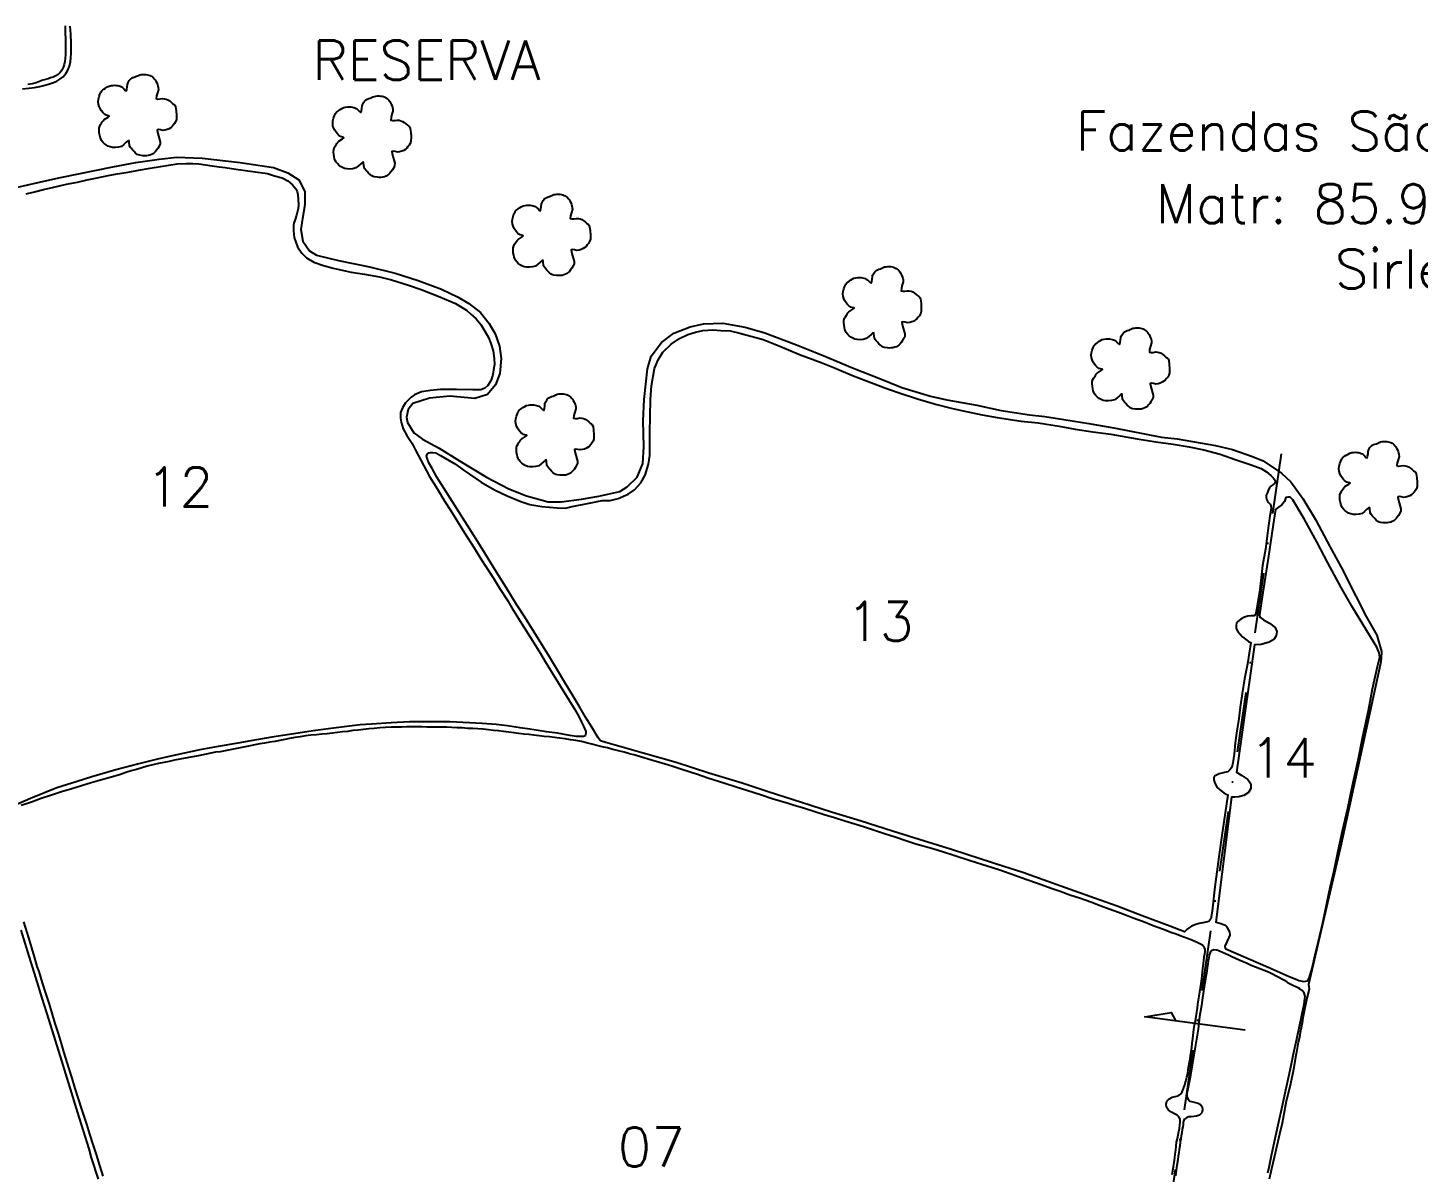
# Model space of a CAD drawing. Header units: inches. Extents: x 738061 to 743311, y 7815268 to 7822693.
# Drawn here: x 740673 to 741828, y 7817642 to 7818593 of the extents above; entities that cross this region are included whole.
import ezdxf

# ---------------------------------------------------------------- set-up
doc = ezdxf.new("R2010")
doc.units = ezdxf.units.IN
doc.header["$MEASUREMENT"] = 0
doc.linetypes.add('CONTINUO', pattern=[0])
doc.linetypes.add('DASHDOT', pattern=[1, 0.5, -0.25, 0, -0.25])
doc.layers.add('0114000126', color=1, linetype='Continuous', lineweight=25)
for name, color, linetype in [('0114000126005', 5, 'CONTINUO'), ('0114000126007', 5, 'CONTINUO'), ('0114000126010', 5, 'CONTINUO'), ('0114000126012', 5, 'CONTINUO'), ('0114000126013', 5, 'CONTINUO'), ('0114000126014', 5, 'CONTINUO'), ('H-ÁRVORE', 94, 'Continuous'), ('REDE_DE_LUZ', 6, 'DASHDOT'), ('TEXTO', 7, 'Continuous')]:
    doc.layers.add(name, color=color, linetype=linetype)
doc.styles.add('Simplex', font='simplex.shx')

# ---------------------------------------------------------------- blocks, each defined once
blk = doc.blocks.new('mato')
at = {"layer": 'H-ÁRVORE', "linetype": 'CONTINUO'}
blk.add_lwpolyline([(734601.62, 7824194.74), (734600.84, 7824194.07), (734599.99, 7824193.3), (734599.06, 7824192.59), (734597.97, 7824192.29), (734596.87, 7824192.17), (734595.81, 7824192.21), (734594.94, 7824192.4), (734594.17, 7824192.71), (734593.49, 7824193.11), (734592.85, 7824193.6), (734592.3, 7824194.14), (734591.84, 7824194.73), (734591.53, 7824195.29), (734591.31, 7824195.9), (734591.17, 7824196.58), (734591.02, 7824197.49), (734590.95, 7824198.42), (734590.98, 7824199.32), (734591.21, 7824199.97), (734591.52, 7824200.54), (734591.87, 7824201.04), (734592.13, 7824201.49), (734592.43, 7824201.91), (734592.8, 7824202.32), (734594.2, 7824203.22), (734594.68, 7824203.59), (734594.47, 7824203.74), (734593.48, 7824203.97), (734593.1, 7824204.2), (734592.71, 7824204.51), (734592.31, 7824204.94), (734591.81, 7824205.57), (734591.33, 7824206.31), (734590.93, 7824207.12), (734590.71, 7824207.95), (734590.63, 7824208.82), (734590.68, 7824209.71), (734590.93, 7824210.69), (734591.28, 7824211.61), (734591.68, 7824212.41), (734591.98, 7824212.83), (734592.32, 7824213.13), (734592.72, 7824213.38), (734593.3, 7824213.8), (734593.95, 7824214.2), (734594.63, 7824214.55), (734595.32, 7824214.72), (734595.99, 7824214.8), (734596.64, 7824214.81), (734597.22, 7824214.79), (734597.75, 7824214.71), (734598.24, 7824214.59), (734598.68, 7824214.44), (734599.1, 7824214.25), (734599.51, 7824214), (734600.02, 7824213.45), (734600.49, 7824212.98), (734600.9, 7824212.76), (734601.1, 7824213.4), (734601.23, 7824214.25), (734601.32, 7824215.13), (734601.41, 7824215.51), (734601.52, 7824215.81), (734601.95, 7824216.53), (734602.3, 7824216.98), (734602.71, 7824217.39), (734603.2, 7824217.62), (734603.72, 7824217.8), (734604.26, 7824217.96), (734605.25, 7824218.43), (734605.76, 7824218.63), (734606.32, 7824218.73), (734606.89, 7824218.78), (734607.46, 7824218.78), (734608.02, 7824218.75), (734608.55, 7824218.68), (734609.07, 7824218.55), (734609.54, 7824218.37), (734609.97, 7824218.14), (734610.37, 7824217.86), (734610.72, 7824217.57), (734611.04, 7824217.22), (734611.34, 7824216.82), (734611.65, 7824216.31), (734611.94, 7824215.75), (734612.19, 7824215.14), (734612.38, 7824214.61), (734612.5, 7824214), (734612.52, 7824213.28), (734612.18, 7824212.1), (734611.87, 7824210.94), (734611.75, 7824209.96), (734612.35, 7824209.79), (734613.17, 7824209.85), (734614.07, 7824210), (734614.74, 7824209.92), (734615.38, 7824209.78), (734616, 7824209.54), (734616.65, 7824209.1), (734617.26, 7824208.61), (734617.81, 7824208.1), (734618.23, 7824207.87), (734618.56, 7824207.53), (734618.81, 7824206.95), (734619.02, 7824205.52), (734619.12, 7824203.92), (734619.09, 7824202.38), (734618.82, 7824201.51), (734618.43, 7824200.85), (734617.97, 7824200.34), (734617.54, 7824199.8), (734617.05, 7824199.35), (734616.48, 7824198.97), (734615.74, 7824198.68), (734614.94, 7824198.47), (734614.14, 7824198.35), (734613.28, 7824198.58), (734612.56, 7824198.7), (734612.08, 7824198.53), (734612.33, 7824197.26), (734613.18, 7824194.26), (734613.15, 7824193.5), (734612.97, 7824192.92), (734612.32, 7824191.83), (734611.9, 7824191.24), (734611.44, 7824190.71), (734611.03, 7824190.28), (734610.58, 7824189.92), (734610.08, 7824189.63), (734609.48, 7824189.4), (734608.82, 7824189.24), (734608.15, 7824189.15), (734607.49, 7824189.14), (734606.85, 7824189.18), (734605.74, 7824189.33), (734605.27, 7824189.45), (734604.81, 7824189.67), (734604.24, 7824190.15), (734603.69, 7824190.7), (734603.16, 7824191.29), (734602.72, 7824191.75), (734602.34, 7824192.22), (734602.04, 7824192.75), (734601.87, 7824194.32), (734601.7, 7824194.96)], dxfattribs=at)

msp = doc.modelspace()

# ---------------------------------------------------------------- linework, layer by layer
at = {"layer": '0114000126'}
for points in [[(740669.1, 7818541.8), (740674.1, 7818542.4), (740678.8, 7818543), (740683.3, 7818543.8), (740687.7, 7818544.9), (740691.5, 7818546.1), (740694.6, 7818547.2), (740697.4, 7818548.4), (740700.1, 7818550), (740702.7, 7818552), (740704.9, 7818554.5), (740706.5, 7818557.5), (740708, 7818560.8), (740708.8, 7818564.4), (740709.2, 7818567.9), (740709.4, 7818571.2), (740709.4, 7818574.4), (740709.5, 7818577.3), (740709.5, 7818580), (740709.4, 7818582.4), (740709.2, 7818584.8), (740709.1, 7818587.4), (740708.9, 7818590.6), (740708.6, 7818593.9)], [(740650.5, 7818456.8), (740686.6, 7818465.1), (740700.4, 7818468.2), (740744.1, 7818477.2), (740763.1, 7818480.7), (740782.5, 7818483.5), (740797.2, 7818485.1), (740818.1, 7818484.4), (740849.8, 7818480.6), (740877.5, 7818476.6), (740889.3, 7818472.2), (740898.3, 7818466.2), (740903.4, 7818456.6), (740903.5, 7818445.7), (740901.6, 7818434.1), (740900, 7818425), (740901.7, 7818415.4), (740907.3, 7818407.3), (740913.1, 7818403.9), (740931.5, 7818399.3), (740957.2, 7818394.1), (740978.3, 7818388.7), (740997.5, 7818382.6), (741017, 7818375.5), (741030.7, 7818368.8), (741039.6, 7818363.5), (741049.2, 7818356.2), (741056.5, 7818347.1), (741061.4, 7818338.4), (741065.1, 7818328.3), (741066.4, 7818317.9), (741065.3, 7818305.6), (741061.8, 7818296.1), (741055.2, 7818288.1), (741044.7, 7818284.7), (741023.9, 7818286.7), (741006.9, 7818285), (740993.2, 7818280.7), (740989.2, 7818275.7), (740987.9, 7818269.1), (740988.6, 7818264.8), (740993.8, 7818256.1), (741001.2, 7818250.9), (741014.9, 7818243.4), (741031.9, 7818232.9), (741054.3, 7818219.3), (741072.8, 7818209.7), (741087.4, 7818203.8), (741105.6, 7818199), (741116.2, 7818198.8), (741133.3, 7818201.1), (741147.7, 7818203.6), (741165, 7818207.6), (741171, 7818211.3), (741179.5, 7818219.3), (741184.1, 7818230.7), (741185, 7818244.6), (741184.4, 7818266.2), (741185.1, 7818283.9), (741188.1, 7818309.5), (741190.9, 7818320), (741199.7, 7818331.3), (741209.9, 7818339.1), (741223.4, 7818344.3), (741234.6, 7818346.7), (741250.6, 7818347.2), (741269, 7818344.1), (741285.3, 7818339.4), (741311.6, 7818329.2), (741333.9, 7818320.4), (741358.1, 7818310.2), (741380.2, 7818301.6), (741399.1, 7818294), (741423, 7818286.7), (741436.5, 7818283.6), (741461.6, 7818279.3), (741481.6, 7818274.8), (741505.1, 7818271.2), (741517.8, 7818269.7), (741533.7, 7818267.2), (741554.6, 7818263.9), (741575.2, 7818260.4), (741614.7, 7818252.6), (741627.8, 7818251.3), (741659.6, 7818245.7), (741673.9, 7818242.4), (741690.3, 7818236.7), (741699.3, 7818232.9), (741714.4, 7818222.7), (741722.3, 7818215.5), (741732.1, 7818201.7), (741742.8, 7818184.3), (741754.9, 7818161.2), (741763.9, 7818144.6), (741776.3, 7818120.5), (741784.7, 7818103.6), (741793.7, 7818088.3), (741797.6, 7818074.6), (741797.1, 7818068.8), (741796.7, 7818064.7), (741763.9, 7817914.7), (741737, 7817798.1), (741737.4, 7817794.2), (741735.6, 7817786.6), (741734.7, 7817782.7), (741733.9, 7817778.6), (741733, 7817774.4), (741732.2, 7817770.3), (741731.5, 7817766.2), (741730.8, 7817762.2), (741730.1, 7817758.2), (741729.3, 7817754.3), (741728.4, 7817750.3), (741726.9, 7817741.9), (741726.2, 7817737.7), (741724.8, 7817729.2), (741723.9, 7817724.7), (741721.9, 7817715.5), (741720.7, 7817710.8), (741718.4, 7817701.2), (741716.6, 7817692), (741714.9, 7817683), (741712.8, 7817673.7), (741710.6, 7817664.2), (741708.5, 7817654.3), (741706.3, 7817644.9), (741704.3, 7817636.3)]]:
    msp.add_lwpolyline(points, dxfattribs=at)
at = {"layer": '0114000126005', "color": 5, "linetype": 'ByBlock'}
msp.add_lwpolyline([(740732.1, 7817636.4), (740726.4, 7817654.2), (740724.2, 7817661.7), (740715, 7817691.4), (740708.6, 7817712.4), (740707.2, 7817716.8), (740701.6, 7817734.8), (740691.2, 7817768.4), (740685.4, 7817786.6), (740679.9, 7817803.9), (740673.4, 7817825.2), (740667.8, 7817843.2)], dxfattribs=at)
at = {"layer": '0114000126007', "color": 5, "linetype": 'ByBlock'}
for points in [[(741623.7, 7817640.4), (741624.9, 7817646.7), (741625.7, 7817652.2), (741625.9, 7817654.5), (741626.3, 7817657.3), (741626.6, 7817660.4), (741627, 7817663.7), (741627.4, 7817667.1), (741628, 7817670.3), (741628.7, 7817673.3), (741629.2, 7817676.1), (741629.7, 7817678.6), (741630.1, 7817681.2), (741630.3, 7817683.8), (741630.2, 7817686.3), (741629.2, 7817688.3), (741627.7, 7817689.7), (741625.5, 7817690.8), (741623, 7817692.1), (741620.6, 7817693.8), (741619.1, 7817696.1), (741618.7, 7817698.6), (741619.3, 7817701.1), (741621.1, 7817703.2), (741623.6, 7817704.4), (741626.2, 7817705.1), (741628.6, 7817705.7), (741630.6, 7817707), (741632.1, 7817709), (741633.2, 7817711.6), (741634.3, 7817714.8), (741635.1, 7817717.7), (741635.9, 7817721), (741636.6, 7817724.3), (741637.1, 7817727.6), (741637.6, 7817730.6), (741638.1, 7817733.5), (741638.6, 7817736.2), (741639, 7817739.1), (741639.5, 7817742.2), (741639.9, 7817745.7), (741640.4, 7817749.3), (741640.8, 7817753.1), (741641.8, 7817760.6), (741642.2, 7817764.3), (741643, 7817767.9), (741643.6, 7817771.4), (741644.2, 7817775), (741644.6, 7817778.4), (741645.1, 7817781.7), (741645.5, 7817785), (741646.1, 7817788.4), (741646.6, 7817791.9), (741647.1, 7817795.3), (741647.7, 7817798.8), (741648.3, 7817802.9), (741649.2, 7817811.2), (741649.9, 7817818.1), (741650.3, 7817821), (741650.7, 7817823.5), (741651, 7817825.5), (741651, 7817827.1), (741650.6, 7817828.5), (741649.8, 7817829.6), (741648.8, 7817830.7), (741647.3, 7817831.7), (741645, 7817832.7), (741639.4, 7817835.1), (741636.5, 7817836.2), (741633.5, 7817837.5), (741630.3, 7817838.6), (741626.9, 7817839.8), (741623.4, 7817841), (741615.7, 7817843.9), (741608, 7817846.9), (741599.8, 7817850), (741591.3, 7817853.3), (741587.2, 7817854.8), (741579.1, 7817857.8), (741571.4, 7817860.6), (741564, 7817863.3), (741556, 7817866.4), (741547.6, 7817869.4), (741538.8, 7817872.4), (741530.6, 7817875.2), (741523.1, 7817877.8), (741511.9, 7817882), (741503, 7817885.1), (741489.2, 7817889.9), (741479.6, 7817893.2), (741470.1, 7817896.4), (741455.9, 7817900.9), (741442.3, 7817905.2), (741433.8, 7817907.9), (741425, 7817910.7), (741410.9, 7817914.7), (741402.4, 7817917.5), (741393.6, 7817920.4), (741384.9, 7817923.2), (741376.5, 7817925.9), (741368.2, 7817928.6), (741360.1, 7817931.2), (741351.8, 7817933.8), (741343.4, 7817936.4), (741334.7, 7817939.1), (741326.2, 7817941.8), (741317.5, 7817944.4), (741309, 7817947.1), (741304.8, 7817948.4), (741291.6, 7817952.4), (741282.7, 7817955.2), (741270.4, 7817959.2), (741261.6, 7817962), (741252.2, 7817964.9), (741238.1, 7817969.5), (741229.4, 7817972.4), (741216.6, 7817976.7), (741208.2, 7817979.4), (741199.9, 7817981.9), (741191.2, 7817984.5), (741182.1, 7817987.1), (741177.6, 7817988.4), (741173.1, 7817989.7), (741168.5, 7817990.9), (741163.9, 7817992.2), (741159.3, 7817993.3), (741154.7, 7817994.5), (741150.3, 7817995.5), (741145.9, 7817996.5), (741141.7, 7817997.6), (741137.4, 7817998.7), (741133.1, 7817999.8), (741128.6, 7818000.6), (741124, 7818001.4), (741119.5, 7818002.1), (741115, 7818002.7), (741110.7, 7818003.2), (741106.5, 7818003.7), (741102.2, 7818004.1), (741097.9, 7818004.6), (741093.6, 7818005.1), (741089.4, 7818005.6), (741085.2, 7818006.1), (741081, 7818006.6), (741076.9, 7818007.2), (741072.7, 7818007.7), (741068.5, 7818008.2), (741064.3, 7818008.7), (741060.1, 7818009.1), (741055.9, 7818009.6), (741051.5, 7818010), (741047.2, 7818010.3), (741043, 7818010.6), (741038.6, 7818010.8), (741034.2, 7818011.1), (741029.9, 7818011.3), (741025.6, 7818011.5), (741021.4, 7818011.7), (741017.3, 7818011.8), (741013.2, 7818011.9), (741009.1, 7818011.9), (741004.8, 7818011.9), (741000.5, 7818012), (740996.2, 7818012), (740992, 7818012), (740987.9, 7818012), (740983.9, 7818011.9), (740979.7, 7818011.8), (740975.1, 7818011.7), (740970.4, 7818011.4), (740965.7, 7818011.1), (740961.1, 7818010.7), (740956.6, 7818010.3), (740952, 7818009.8), (740947.7, 7818009.3), (740943.4, 7818008.9), (740939.1, 7818008.3), (740934.8, 7818007.8), (740930.6, 7818007.3), (740926.3, 7818006.8), (740921.9, 7818006.3), (740917.5, 7818005.9), (740913, 7818005.4), (740908.5, 7818005.1), (740904.1, 7818004.5), (740899.6, 7818003.8), (740895.2, 7818003.1), (740890.8, 7818002.3), (740886.7, 7818001.5), (740882.7, 7818000.8), (740878.5, 7818000), (740874.3, 7817999.3), (740870, 7817998.6), (740866, 7817997.9), (740861.9, 7817997.1), (740857.9, 7817996.4), (740853.8, 7817995.5), (740849.7, 7817994.6), (740845.5, 7817993.7), (740841.3, 7817992.9), (740837.2, 7817992.2), (740833.2, 7817991.4), (740829.3, 7817990.9), (740825.4, 7817990.1), (740821.5, 7817989.4), (740817.6, 7817988.6), (740813.4, 7817987.8), (740808.7, 7817986.9), (740804.1, 7817986), (740795.1, 7817984.3), (740790.7, 7817983.4), (740786.3, 7817982.5), (740781.8, 7817981.6), (740777.2, 7817980.5), (740772.6, 7817979.3), (740768.1, 7817978), (740763.6, 7817976.7), (740759.1, 7817975.5), (740754.7, 7817974.1), (740750.3, 7817972.6), (740741.8, 7817970), (740733.8, 7817967.8), (740725.9, 7817965.6), (740718, 7817963.2), (740709.8, 7817960.7), (740701.3, 7817958.1), (740693, 7817955.4), (740684.6, 7817952.6), (740676.4, 7817949.5), (740667.9, 7817946.7)], [(740669.8, 7817850), (740673.9, 7817836.8), (740676.4, 7817828.5), (740678.7, 7817821), (740681, 7817813.1), (740682.4, 7817808.8), (740685.4, 7817799.6), (740688.2, 7817790.8), (740690.7, 7817782.6), (740693.2, 7817774.3), (740695.9, 7817765.7), (740698.5, 7817757.3), (740701, 7817749.2), (740703.4, 7817741.2), (740707.1, 7817729), (740709.8, 7817720.2), (740712.4, 7817711.6), (740715.1, 7817703.2), (740718, 7817694.5), (740722, 7817682), (740724.7, 7817673.8), (740727.4, 7817665.2), (740730.3, 7817656.1), (740731.7, 7817651.5), (740735.7, 7817638.8)], [(741703.2, 7817641.8), (741704.2, 7817646.4), (741706.1, 7817656.1), (741707.4, 7817661.4), (741709.8, 7817672.6), (741712.3, 7817683.9), (741714.8, 7817695), (741717, 7817705.4), (741718.1, 7817710.5), (741720.4, 7817720.6), (741722.6, 7817730.7), (741724.5, 7817740.6), (741726.7, 7817750.6), (741728.9, 7817760.7), (741730.8, 7817769.8), (741731.7, 7817774), (741732.5, 7817777.9), (741733.3, 7817781.6), (741733.7, 7817784.3), (741733.9, 7817786.4), (741734, 7817788.2), (741733.4, 7817791.2), (741731.6, 7817793), (741729.8, 7817794.6), (741728.4, 7817795.2), (741726.4, 7817796.2), (741724.3, 7817797.1), (741722.2, 7817798.1), (741720.1, 7817799.3), (741718.9, 7817800.3), (741717, 7817801.3), (741714.7, 7817802.6), (741712.8, 7817803.5), (741710, 7817805.1), (741707, 7817806.7), (741703.6, 7817808.2), (741700.1, 7817809.6), (741696.5, 7817811), (741692.8, 7817812.5), (741689.3, 7817813.9), (741685.9, 7817815.4), (741682.6, 7817817), (741679.3, 7817818.4), (741676.2, 7817819.8), (741673.2, 7817821.1), (741670.5, 7817822.4), (741668, 7817823.6), (741665.5, 7817824.7), (741663.1, 7817825.8), (741660.7, 7817826.7), (741658.2, 7817826.9), (741656.4, 7817826.1), (741655.3, 7817824.6), (741655.3, 7817824.6), (741654.4, 7817822.4), (741654.1, 7817820.3), (741653.6, 7817817.7), (741653.2, 7817814.9), (741652.8, 7817812), (741652.4, 7817809.2), (741651.9, 7817806.2), (741650.9, 7817799.7), (741649, 7817787), (741648, 7817780.7), (741646.5, 7817771.4), (741645.2, 7817761.1), (741643.5, 7817750.9), (741642.5, 7817744.4), (741641.5, 7817737.7), (741640.9, 7817734.3), (741638.6, 7817721.2), (741638.1, 7817718.4), (741637.6, 7817715.7), (741636.9, 7817712.9), (741636.3, 7817710.1), (741635.8, 7817707.5), (741635.8, 7817705.1), (741636.7, 7817703), (741638.4, 7817701.3), (741640.7, 7817700.5), (741643, 7817700), (741645.2, 7817699.4), (741647.3, 7817698.3), (741648.7, 7817696.5), (741649, 7817694), (741648.2, 7817691.5), (741646.3, 7817689.7), (741643.9, 7817688.7), (741641.6, 7817688.4), (741639.5, 7817688.3), (741637.6, 7817688.2), (741635.9, 7817687.7), (741634.7, 7817686.9), (741634, 7817686.3), (741633.4, 7817685.3), (741632.9, 7817683.8), (741632.7, 7817681.9), (741632.5, 7817680), (741632.1, 7817677.8), (741631.6, 7817675), (741631.2, 7817672.3), (741630.8, 7817669.9), (741630.4, 7817667.2), (741630, 7817664.2), (741629.5, 7817661.1), (741629.1, 7817658.3), (741628.6, 7817655.4), (741628.3, 7817652.5), (741627.4, 7817646), (741626.4, 7817639.2)]]:
    msp.add_lwpolyline(points, dxfattribs=at)
at = {"layer": '0114000126010'}
msp.add_lwpolyline([(740704.3, 7818594.3), (740704.4, 7818591), (740704.4, 7818587.6), (740704.6, 7818583.9), (740704.8, 7818580.3), (740704.8, 7818577.4), (740704.8, 7818575.1), (740704.7, 7818572.8), (740704.6, 7818570.2), (740704.4, 7818567.4), (740704, 7818564.5), (740703.6, 7818562), (740702.8, 7818559.7), (740701.7, 7818557.4), (740700.2, 7818555.4), (740698.5, 7818553.9), (740696.6, 7818552.7), (740694.3, 7818551.7), (740692.2, 7818550.9), (740690.4, 7818550.3), (740688.4, 7818549.7), (740685.9, 7818549), (740683.1, 7818548.1), (740680.2, 7818547), (740677, 7818546.1), (740673.3, 7818545.4)], dxfattribs=at)
at = {"layer": '0114000126012'}
msp.add_lwpolyline([(740672.1, 7818454.7), (740679, 7818456.3), (740686.4, 7818458.2), (740694.9, 7818460.3), (740705.6, 7818462.7), (740714.6, 7818464.5), (740722.8, 7818466.4), (740731, 7818468), (740740.2, 7818470), (740747.7, 7818471.2), (740756.7, 7818472.7), (740765.3, 7818474.4), (740774.9, 7818476), (740783.6, 7818477.5), (740790.6, 7818478.6), (740797.4, 7818479.5), (740804.8, 7818480), (740810.5, 7818479.9), (740815.4, 7818479.5), (740826.4, 7818478), (740832.2, 7818477.2), (740837.4, 7818476.6), (740846.2, 7818475.2), (740852.3, 7818474.3), (740862.2, 7818472.9), (740872.5, 7818471.5), (740878.3, 7818469.7), (740884.5, 7818468.1), (740889.4, 7818465.5), (740893.2, 7818462.2), (740896, 7818458.9), (740897.1, 7818456.6), (740897.7, 7818454), (740898, 7818450.4), (740898.2, 7818445.7), (740897.8, 7818442.6), (740896.4, 7818437), (740895.3, 7818433.3), (740894.3, 7818430.3), (740894.1, 7818428.4), (740894, 7818424.1), (740894.7, 7818418.3), (740897.4, 7818410.7), (740900.8, 7818405.5), (740904.7, 7818401.6), (740910.9, 7818397.9), (740918.8, 7818395.1), (740926.9, 7818393.1), (740941.8, 7818389.7), (740953.1, 7818388), (740965.4, 7818385.7), (740975.5, 7818383.3), (740989.5, 7818378.9), (741000, 7818375.2), (741015.5, 7818369.2), (741028.4, 7818363.7), (741037.7, 7818358), (741041.4, 7818354.8), (741045.7, 7818350.8), (741049.7, 7818346.1), (741052.9, 7818340.6), (741055.9, 7818335.4), (741057.9, 7818330.5), (741059.7, 7818324.2), (741060.7, 7818317.9), (741060.9, 7818313), (741060.2, 7818308.5), (741059.6, 7818304.6), (741058.2, 7818300), (741055.3, 7818295.4), (741052.8, 7818293.3), (741049.5, 7818292), (741043, 7818292), (741029.5, 7818292.3), (741016, 7818292.2), (741007.9, 7818291.5), (741000.4, 7818290.4), (740994.6, 7818287.8), (740991.6, 7818285.8), (740987, 7818281.1), (740984.4, 7818277.1), (740982.9, 7818273.1), (740983, 7818268.4), (740983.4, 7818265.2), (740985.2, 7818259.6), (740988, 7818254), (740992.5, 7818247.4), (740995, 7818242.3), (741007, 7818219.9), (741013.5, 7818209.4), (741019.8, 7818199.2), (741024.4, 7818191.9), (741028.1, 7818186.1), (741036, 7818173.1), (741044, 7818160.8), (741049.7, 7818151.7), (741054.3, 7818144.5), (741060.1, 7818135.5), (741065.1, 7818127.1), (741071.9, 7818116.7), (741075.4, 7818111), (741083.7, 7818097.5), (741090.8, 7818086.3), (741099, 7818072.9), (741103.1, 7818066.3), (741117.8, 7818042.6), (741127.7, 7818026.4), (741130.9, 7818020.7), (741133, 7818016.6), (741134.8, 7818012.7), (741136.7, 7818008.3), (741136.9, 7818006.7), (741136.2, 7818004.7), (741134.8, 7818004.1), (741129, 7818003.9), (741123.6, 7818004.9), (741113.2, 7818006.7), (741104.1, 7818008), (741090.4, 7818010.2), (741082.2, 7818011.3), (741071.8, 7818012.9), (741062.3, 7818014), (741050.8, 7818014.9), (741040.1, 7818015.4), (741023.8, 7818016.2), (741008.3, 7818016.3), (740990.4, 7818016.2), (740975, 7818015.5), (740958.9, 7818014.4), (740949.4, 7818013.6), (740927.1, 7818010.9), (740910.3, 7818008.8), (740890.6, 7818005.8), (740876, 7818003.4), (740858.6, 7818000.5), (740847.7, 7817998.6), (740831.4, 7817995.8), (740816.2, 7817992.9), (740803.5, 7817990.3), (740790.8, 7817987.5), (740781.1, 7817985.2), (740765.5, 7817981.3), (740746.6, 7817976.4), (740726.6, 7817970.4), (740714.3, 7817966.8), (740697.5, 7817961.3), (740675.7, 7817952.6), (740658, 7817944.9)], dxfattribs=at)
at = {"layer": '0114000126013'}
msp.add_lwpolyline([(741709.1, 7818216.6), (741709.3, 7818215.2), (741708.8, 7818214.4), (741707.4, 7818213.1), (741705.6, 7818212), (741704.7, 7818211), (741703.8, 7818209.1), (741702.8, 7818206.8), (741701.6, 7818204.5), (741701.6, 7818202.8), (741701.9, 7818201.2), (741702.8, 7818199.5), (741703.6, 7818198.4), (741705.1, 7818197), (741705.6, 7818195.8), (741705.8, 7818193.2), (741704.9, 7818187.4), (741703.2, 7818175.1), (741701.1, 7818159.7), (741698.8, 7818146.1), (741697.3, 7818133.6), (741696.1, 7818124), (741693.8, 7818109.1), (741693, 7818105), (741691.6, 7818104.3), (741689.1, 7818104.3), (741686.4, 7818103.9), (741683.7, 7818103), (741680.7, 7818101.6), (741678.1, 7818099.5), (741677.2, 7818098.3), (741676.8, 7818096.1), (741676.8, 7818093.7), (741678.1, 7818091.1), (741682, 7818086.9), (741687, 7818082.9), (741688.9, 7818082), (741686.2, 7818064.3), (741683.8, 7818051.8), (741681.8, 7818039.8), (741680.2, 7818028.4), (741679.1, 7818018.9), (741677.2, 7818006.7), (741676.1, 7817998.9), (741675.1, 7817989.3), (741674, 7817982.1), (741673.1, 7817978.3), (741671.3, 7817976), (741669.9, 7817974.6), (741667.2, 7817974), (741662.8, 7817973), (741658.8, 7817971.2), (741658.2, 7817969.9), (741658.2, 7817968.1), (741659, 7817965.3), (741661.1, 7817961.6), (741664.3, 7817959), (741666.7, 7817957.2), (741668.6, 7817956.1), (741669.9, 7817955.5), (741665.5, 7817925.7), (741662.4, 7817904.1), (741659.2, 7817879.3), (741656.8, 7817859.1), (741655.7, 7817852.7), (741654.1, 7817850.4), (741650.5, 7817849.7), (741646.2, 7817848.7), (741643.2, 7817847.9), (741639.6, 7817846.4), (741638, 7817845.5), (741636, 7817843.9), (741633.8, 7817841.9), (741621.7, 7817846.4), (741598.9, 7817855), (741578, 7817863), (741559.3, 7817869.8), (741535.2, 7817878.4), (741516.6, 7817884.9), (741499.6, 7817891.1), (741484, 7817896.1), (741464.1, 7817902.5), (741440.3, 7817910.1), (741413.5, 7817918.6), (741391.4, 7817925.5), (741365.4, 7817933.8), (741340.7, 7817941.3), (741315.8, 7817949.2), (741288.2, 7817958), (741266.7, 7817965.4), (741239, 7817973.7), (741211.9, 7817982.4), (741184.5, 7817990.2), (741153.3, 7817999.1), (741148.9, 7818000.5), (741146.9, 7818002.8), (741141.8, 7818011.8), (741136.4, 7818020.2), (741131.3, 7818029.1), (741125.3, 7818039), (741119.2, 7818048.9), (741113.3, 7818059.1), (741106.7, 7818070.1), (741101.5, 7818078.2), (741093.8, 7818090.6), (741086, 7818103.2), (741079.2, 7818113.7), (741070.7, 7818127.7), (741062.6, 7818140.6), (741055.2, 7818152.7), (741047, 7818165.6), (741036.5, 7818182.4), (741029.4, 7818193.6), (741020.9, 7818207.1), (741013, 7818219.4), (741009.1, 7818226.7), (741006.5, 7818231.3), (741004.9, 7818235.1), (741004.5, 7818236.8), (741004.8, 7818237.6), (741005.3, 7818238.9), (741006.5, 7818239.6), (741007.8, 7818239.9), (741009.7, 7818239.9), (741012.2, 7818239.5), (741016.2, 7818237.5), (741028.4, 7818230.3), (741035, 7818225.5), (741049.9, 7818215.3), (741061, 7818208.9), (741071.4, 7818203.9), (741082.8, 7818199.2), (741090.3, 7818196.6), (741100.2, 7818195), (741113.1, 7818193.8), (741119.8, 7818193.7), (741125.4, 7818195), (741141, 7818198.2), (741150.2, 7818199.9), (741156.9, 7818200), (741163.7, 7818201.7), (741172, 7818205.3), (741177.1, 7818209), (741182.4, 7818214.8), (741186.1, 7818221), (741188.9, 7818230.2), (741190, 7818237.4), (741190, 7818247), (741189.9, 7818256.1), (741190.1, 7818270.1), (741190.6, 7818283.8), (741191.4, 7818295.3), (741193.8, 7818309.7), (741196.8, 7818316.9), (741200.7, 7818323.2), (741207.6, 7818329.9), (741214.6, 7818334.6), (741221.5, 7818338), (741227.8, 7818339.9), (741233.8, 7818341.2), (741242.4, 7818341.7), (741248.9, 7818341.3), (741256.5, 7818340.9), (741264.7, 7818339.1), (741283.9, 7818333.7), (741297.9, 7818328.2), (741314.3, 7818321.3), (741332.2, 7818314.5), (741343.4, 7818310.1), (741358.3, 7818303.9), (741369.9, 7818299.4), (741385.1, 7818293.7), (741396.2, 7818289.8), (741412.3, 7818284.5), (741427.1, 7818280), (741440.2, 7818276.6), (741450, 7818274.4), (741465.8, 7818271.1), (741478.4, 7818268.9), (741498.3, 7818265.9), (741512.5, 7818264.5), (741529.9, 7818261.8), (741543.1, 7818259.4), (741557.7, 7818257.1), (741572.7, 7818255), (741594.6, 7818251.3), (741610.2, 7818248.8), (741624.4, 7818246.9), (741637.9, 7818244.5), (741649.9, 7818242.2), (741663.5, 7818238.4), (741676.1, 7818234.1), (741689.4, 7818229.7), (741697.6, 7818226.6), (741702.1, 7818223.7), (741705.5, 7818220.8), (741707.8, 7818218.6)], close=True, dxfattribs=at)
at = {"layer": '0114000126014'}
msp.add_lwpolyline([(741728.8, 7817801.4), (741733.1, 7817800.6), (741736, 7817801.2), (741737.5, 7817803.3), (741740, 7817811.7), (741742.4, 7817822.6), (741745.2, 7817834.1), (741748.8, 7817849.3), (741751.3, 7817861.6), (741755, 7817878.7), (741758.3, 7817892.8), (741761.6, 7817909.1), (741765.1, 7817925.6), (741769.6, 7817944.4), (741773.5, 7817963.4), (741778, 7817984.5), (741782, 7818003.9), (741786.6, 7818025.5), (741790, 7818043.6), (741794.2, 7818062.1), (741796, 7818070), (741795.7, 7818073.5), (741793.6, 7818078.2), (741785.2, 7818091.8), (741772.9, 7818112.2), (741763.9, 7818127.9), (741753, 7818148.2), (741743.8, 7818165.8), (741733.2, 7818184.8), (741723.8, 7818200.5), (741721.6, 7818202.7), (741719.8, 7818202.9), (741718, 7818202.4), (741717, 7818199.3), (741714.8, 7818196.4), (741711.9, 7818194.4), (741709.5, 7818192.5), (741707.6, 7818180.1), (741703.6, 7818153.9), (741698.5, 7818119.9), (741696.1, 7818105.1), (741696.5, 7818103.2), (741699.6, 7818100.9), (741704.5, 7818098.2), (741709.1, 7818094.6), (741710.5, 7818091.3), (741710, 7818087.6), (741708.1, 7818084.7), (741704.3, 7818082.3), (741697.5, 7818080.4), (741692.1, 7818080.2), (741677.1, 7817974.3), (741681.6, 7817971.6), (741686.6, 7817968.3), (741689.1, 7817964.8), (741689, 7817960.9), (741687, 7817957.5), (741683.2, 7817955.1), (741679, 7817953.9), (741675.8, 7817953.6), (741672.9, 7817953.7), (741659.9, 7817849.9), (741663.3, 7817848.9), (741667, 7817847.6), (741668.8, 7817846.2), (741670.3, 7817843.7), (741671.2, 7817841.7), (741671.5, 7817839.1), (741670.8, 7817837), (741669.2, 7817833.4), (741667.3, 7817829.9), (741667.7, 7817828.6), (741668.3, 7817827.8), (741703.5, 7817812.5), (741720.9, 7817804.7), (741727.1, 7817802.1)], close=True, dxfattribs=at)
at = {"layer": 'REDE_DE_LUZ', "ltscale": 100, "elevation": 605.1}
msp.add_lwpolyline([(741714.2, 7818238.7), (741558.3, 7817185.2)], dxfattribs=at)
at = {"layer": 'TEXTO', "color": 0, "linetype": 'ByBlock'}
msp.add_lwpolyline([(741684.2, 7817760.1), (741601.1, 7817771.1), (741622.8, 7817774.9), (741626.7, 7817767.7)], dxfattribs=at)

# ---------------------------------------------------------------- block references
at = {"layer": 'H-ÁRVORE', "linetype": 'Continuous', "xscale": 2.281696714529591, "yscale": 2.281696714529591, "zscale": 2.281696714529591}
for p in [(-935381.2, -10033940.4), (-935186.4, -10033958.3), (-935037.4, -10034039.9), (-934762.7, -10034100), (-934556.5, -10034150.9), (-935034.6, -10034205.7), (-934350.9, -10034245.2)]:
    msp.add_blockref('mato', p, dxfattribs=at)

# ---------------------------------------------------------------- texts
at = {"layer": 'TEXTO', "linetype": 'Continuous', "style": 'Simplex'}
for s, p in [('RESERVA', (740909.8, 7818549.4, -3382.2)), ('07', (741163.3, 7817646.9))]:
    msp.add_text(s, height=32.5, dxfattribs=at).set_placement(p)
at = {"layer": 'TEXTO', "linetype": 'ByBlock', "style": 'Simplex'}
for s, p in [('Fazendas São Francisco e Santa Lucia', (741543.7, 7818490.7)), ('Matr: 85.948 (2° ORI - Uberaba)', (741610.2, 7818430.3)), ('Sirley Rodrigues Vieira', (741758.8, 7818376.1))]:
    msp.add_text(s, height=32.5, dxfattribs=at).set_placement(p)
at = {"layer": 'TEXTO', "style": 'Simplex'}
for s, p in [('12', (740771.5, 7818195)), ('13', (741353.1, 7818083.4)), ('14', (741688.1, 7817970.1))]:
    msp.add_text(s, height=32.5, dxfattribs=at).set_placement(p)

doc.saveas('drawing.dxf')
